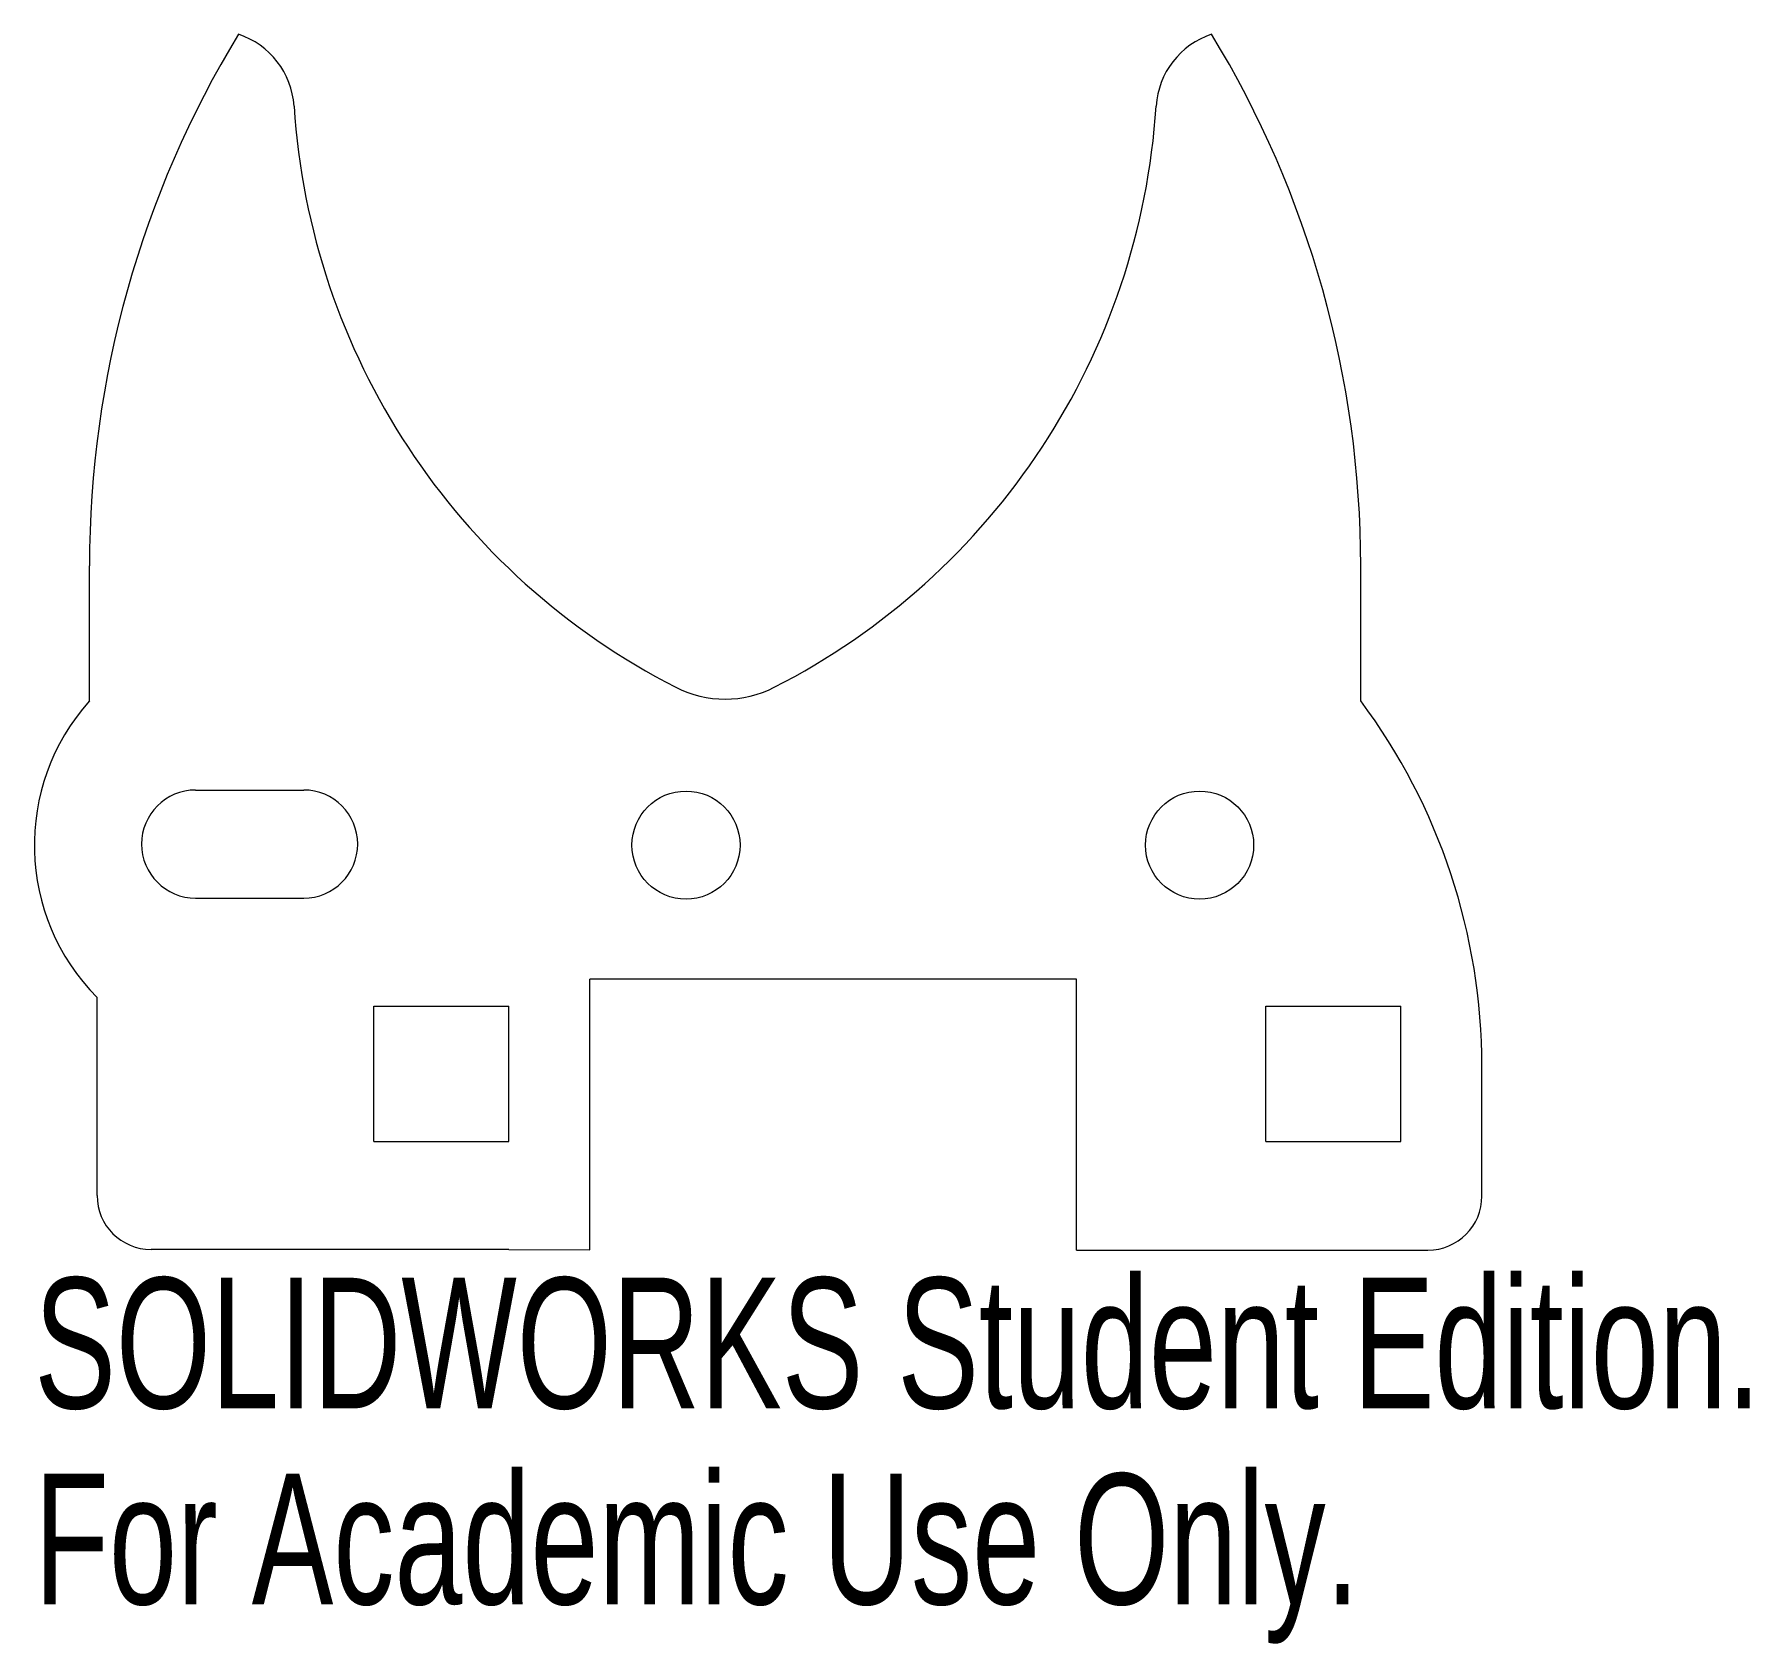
# Model space of a CAD drawing. Header units: millimetres. Extents: x -25.6 to 37.9, y -25.6 to 33.9.
import ezdxf

# ---------------------------------------------------------------- set-up
doc = ezdxf.new("R2010")
doc.units = ezdxf.units.MM
doc.styles.add('SLDTEXTSTYLE0', font='TXT', dxfattribs={"width": 0.7})

msp = doc.modelspace()

# ---------------------------------------------------------------- linework, layer by layer
at = {"color": 7, "linetype": 'Continuous', "lineweight": 15}
for p, q in [((-23.515, 9.28), (-23.515, 14.28)), ((23.515, 9.28), (23.515, 14.28)), ((-19.589, 5.982), (-15.589, 5.982)), ((-19.589, 1.982), (-15.589, 1.982)), ((13, -1.018), (-4.999, -1.018)), ((-4.999, -11.031), (-4.999, -1.018)), ((13, -11.04), (13, -1.018)), ((-23.233, -9.018), (-23.233, -1.692)), ((-13, -2.018), (-7.999, -2.018)), ((-13, -7.018), (-13, -2.018)), ((-7.999, -7.018), (-7.999, -2.018)), ((20, -2.018), (25, -2.018)), ((20, -7.018), (20, -2.018)), ((25, -7.018), (25, -2.018)), ((28, -9.04), (28, -4.239)), ((-13, -7.018), (-7.999, -7.018)), ((20, -7.018), (25, -7.018)), ((-7.999, -11.018), (-21.233, -11.018)), ((-7.999, -11.018), (-4.999, -11.031)), ((13, -11.04), (26, -11.04))]:
    msp.add_line(p, q, dxfattribs=at)
for centre in [(-1.445, 3.944), (17.555, 3.944)]:
    msp.add_circle(centre, 2, dxfattribs=at)
for centre, radius, start, end in [((14.298, 14.28), 37.813, 148.6664, 180), ((-18.941, 31.095), 3, 3.65477, 71.71923), ((18.941, 31.095), 3, 108.28077, 176.34523), ((-14.298, 14.28), 37.813, 0, 31.3336), ((10, 32.944), 26, 183.65477, 242.96431), ((-10, 32.944), 26, 297.03569, 356.34523), ((0, 13.348), 4, 242.96431, 297.03569), ((-17.555, 3.944), 8, 138.15697, 224.7833), ((5.382, -4.239), 22.618, 0, 36.7075), ((-19.589, 3.982), 2, 90, 270), ((-15.589, 3.982), 2, 270, 90), ((-21.233, -9.018), 2, 180, 270), ((26, -9.04), 2, 270, 0)]:
    msp.add_arc(centre, radius, start, end, dxfattribs=at)

# ---------------------------------------------------------------- texts
at = {"color": 7, "linetype": 'Continuous', "char_height": 4.83362, "attachment_point": 1, "style": 'SLDTEXTSTYLE0'}
for s, insert in [('SOLIDWORKS Student Edition.', (-25.555, -12.06)), ('For Academic Use Only.', (-25.555, -19.31))]:
    msp.add_mtext(s, dxfattribs=dict(at, insert=insert))

doc.saveas('drawing.dxf')
